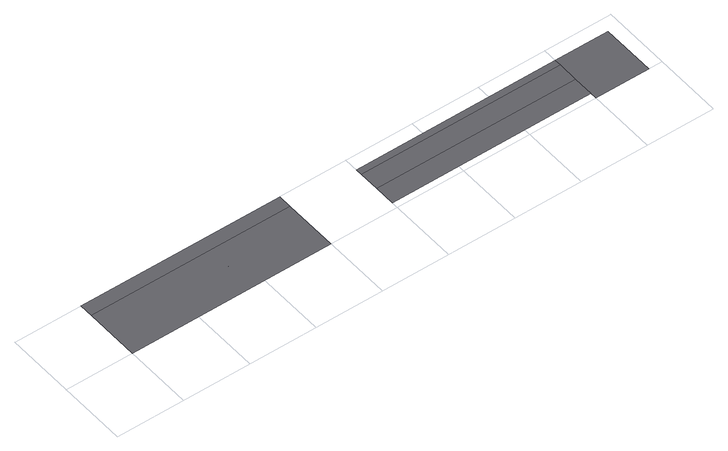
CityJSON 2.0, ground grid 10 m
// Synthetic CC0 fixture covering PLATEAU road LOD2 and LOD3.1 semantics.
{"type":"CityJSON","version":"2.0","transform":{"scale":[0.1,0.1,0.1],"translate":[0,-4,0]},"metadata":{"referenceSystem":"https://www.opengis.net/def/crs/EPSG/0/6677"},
"CityObjects":{
"road1":{"type":"Road","attributes":{"name":"Semantic Avenue LOD2","class":"1","function":"1"},"geometry":[{"type":"MultiSurface","lod":"2","boundaries":[[[0,1,2,3]],[[1,4,5,2]],[[6,7,8,9]]],"semantics":{"surfaces":[{"type":"TrafficArea","class":"1","function":"1000"},{"type":"TrafficArea","function":"2000"},{"type":"AuxiliaryTrafficArea","function":"3000"}],"values":[0,1,2]}}]},
"road2":{"type":"Road","attributes":{"name":"Semantic Avenue LOD3.1","class":"1","function":"3"},"geometry":[{"type":"MultiSurface","lod":"3","boundaries":[[[10,11,12,13]],[[11,14,15,12]],[[14,16,17,15]],[[18,19,16,20]],[[21,22,23,24]]],"semantics":{"surfaces":[{"type":"TrafficArea","function":"1010"},{"type":"TrafficArea","function":"1000"},{"type":"TrafficArea","function":"1020"},{"type":"AuxiliaryTrafficArea","function":"3000"}],"values":[0,0,1,2,3]}}]}
},
"vertices":[
[300,0,0],[300,80,0],[0,80,0],[0,0,0],[300,100,0],[0,100,0],[180,35,0],[180,45,0],[120,45,0],[120,35,0],
[700,10,0],[700,40,0],[400,40,0],[400,10,0],[700,70,0],[400,70,0],[700,80,0],[400,80,0],[780,0,0],[780,80,0],[700,0,0],[600,38,0],[600,42,0],[500,42,0],[500,38,0]
]}
